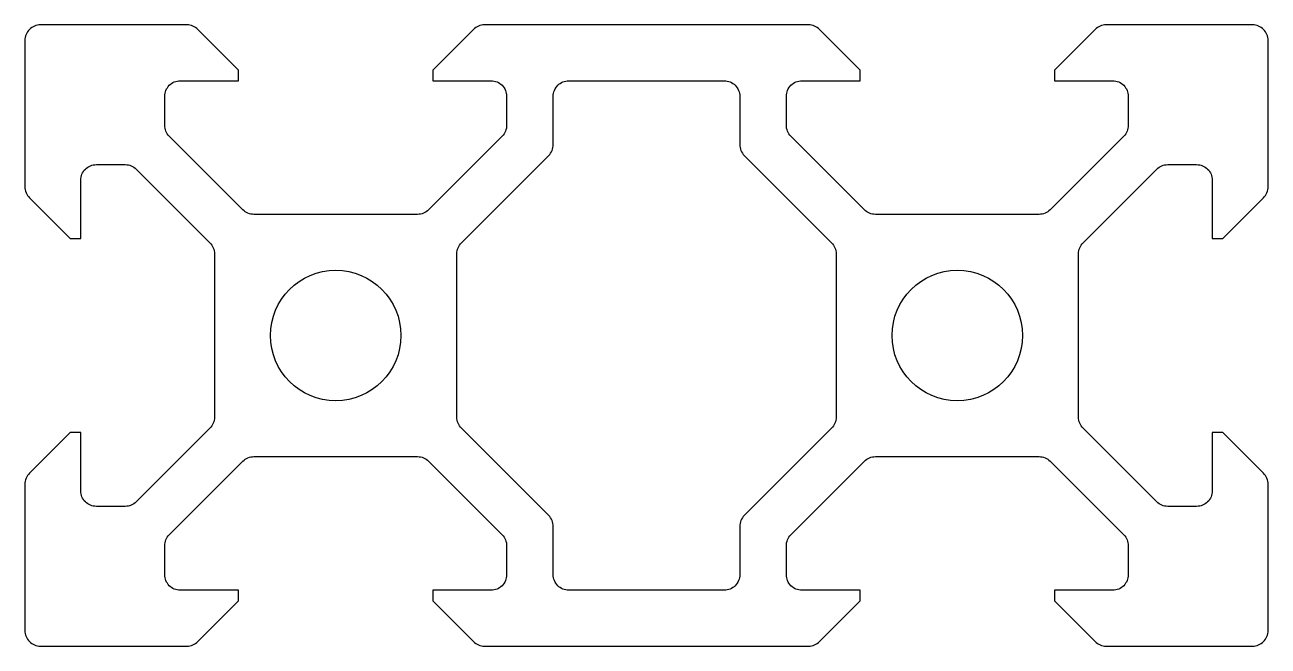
# Model space of a CAD drawing. Header units: millimetres. Extents: x -20 to 20, y -10 to 10.
import ezdxf

# ---------------------------------------------------------------- set-up
doc = ezdxf.new("R2010")
doc.units = ezdxf.units.MM
doc.layers.get('0').update_dxf_attribs({"linetype": 'CONTINUOUS'})

msp = doc.modelspace()

# ---------------------------------------------------------------- linework, layer by layer
for points in [[(5.213, 10), (-5.213, 10, 0.198912), (-5.566, 9.854), (-6.875, 8.545), (-6.875, 8.2), (-5, 8.2, -0.414214), (-4.5, 7.7), (-4.5, 6.768, -0.198912), (-4.646, 6.414), (-7.014, 4.046, -0.198912), (-7.368, 3.9), (-12.632, 3.9, -0.198912), (-12.986, 4.046), (-15.354, 6.414, -0.198912), (-15.5, 6.768), (-15.5, 7.7, -0.414214), (-15, 8.2), (-13.125, 8.2), (-13.125, 8.545), (-14.434, 9.854, 0.198912), (-14.787, 10), (-19.5, 10, 0.414214), (-20, 9.5), (-20, 4.787, 0.198912), (-19.854, 4.434), (-18.545, 3.125), (-18.2, 3.125), (-18.2, 5, -0.414214), (-17.7, 5.5), (-16.768, 5.5, -0.198912), (-16.414, 5.354), (-14.046, 2.986, -0.198912), (-13.9, 2.632), (-13.9, -2.632, -0.198912), (-14.046, -2.986), (-16.414, -5.354, -0.198912), (-16.768, -5.5), (-17.7, -5.5, -0.414214), (-18.2, -5), (-18.2, -3.125), (-18.545, -3.125), (-19.854, -4.434, 0.198912), (-20, -4.787), (-20, -9.5, 0.414214), (-19.5, -10), (-14.787, -10, 0.198912), (-14.434, -9.854), (-13.125, -8.545), (-13.125, -8.2), (-15, -8.2, -0.414214), (-15.5, -7.7), (-15.5, -6.768, -0.198912), (-15.354, -6.414), (-12.986, -4.046, -0.198912), (-12.632, -3.9), (-7.368, -3.9, -0.198912), (-7.014, -4.046), (-4.646, -6.414, -0.198912), (-4.5, -6.768), (-4.5, -7.7, -0.414214), (-5, -8.2), (-6.875, -8.2), (-6.875, -8.545), (-5.566, -9.854, 0.198912), (-5.213, -10), (5.213, -10, 0.198912), (5.566, -9.854), (6.875, -8.545), (6.875, -8.2), (5, -8.2, -0.414214), (4.5, -7.7), (4.5, -6.768, -0.198912), (4.646, -6.414), (7.014, -4.046, -0.198912), (7.368, -3.9), (12.632, -3.9, -0.198912), (12.986, -4.046), (15.354, -6.414, -0.198912), (15.5, -6.768), (15.5, -7.7, -0.414214), (15, -8.2), (13.125, -8.2), (13.125, -8.545), (14.434, -9.854, 0.198912), (14.787, -10), (19.5, -10, 0.414214), (20, -9.5), (20, -4.787, 0.198912), (19.854, -4.434), (18.545, -3.125), (18.2, -3.125), (18.2, -5, -0.414214), (17.7, -5.5), (16.768, -5.5, -0.198912), (16.414, -5.354), (14.046, -2.986, -0.198912), (13.9, -2.632), (13.9, 2.632, -0.198912), (14.046, 2.986), (16.414, 5.354, -0.198912), (16.768, 5.5), (17.7, 5.5, -0.414214), (18.2, 5), (18.2, 3.125), (18.545, 3.125), (19.854, 4.434, 0.198912), (20, 4.787), (20, 9.5, 0.414214), (19.5, 10), (14.787, 10, 0.198912), (14.434, 9.854), (13.125, 8.545), (13.125, 8.2), (15, 8.2, -0.414214), (15.5, 7.7), (15.5, 6.768, -0.198912), (15.354, 6.414), (12.986, 4.046, -0.198912), (12.632, 3.9), (7.368, 3.9, -0.198912), (7.014, 4.046), (4.646, 6.414, -0.198912), (4.5, 6.768), (4.5, 7.7, -0.414214), (5, 8.2), (6.875, 8.2), (6.875, 8.545), (5.566, 9.854, 0.198912)], [(5.213, 10), (-5.213, 10, 0.198912), (-5.566, 9.854), (-6.875, 8.545), (-6.875, 8.2), (-5, 8.2, -0.414214), (-4.5, 7.7), (-4.5, 6.768, -0.198912), (-4.646, 6.414), (-7.014, 4.046, -0.198912), (-7.368, 3.9), (-12.632, 3.9, -0.198912), (-12.986, 4.046), (-15.354, 6.414, -0.198912), (-15.5, 6.768), (-15.5, 7.7, -0.414214), (-15, 8.2), (-13.125, 8.2), (-13.125, 8.545), (-14.434, 9.854, 0.198912), (-14.787, 10), (-19.5, 10, 0.414214), (-20, 9.5), (-20, 4.787, 0.198912), (-19.854, 4.434), (-18.545, 3.125), (-18.2, 3.125), (-18.2, 5, -0.414214), (-17.7, 5.5), (-16.768, 5.5, -0.198912), (-16.414, 5.354), (-14.046, 2.986, -0.198912), (-13.9, 2.632), (-13.9, -2.632, -0.198912), (-14.046, -2.986), (-16.414, -5.354, -0.198912), (-16.768, -5.5), (-17.7, -5.5, -0.414214), (-18.2, -5), (-18.2, -3.125), (-18.545, -3.125), (-19.854, -4.434, 0.198912), (-20, -4.787), (-20, -9.5, 0.414214), (-19.5, -10), (-14.787, -10, 0.198912), (-14.434, -9.854), (-13.125, -8.545), (-13.125, -8.2), (-15, -8.2, -0.414214), (-15.5, -7.7), (-15.5, -6.768, -0.198912), (-15.354, -6.414), (-12.986, -4.046, -0.198912), (-12.632, -3.9), (-7.368, -3.9, -0.198912), (-7.014, -4.046), (-4.646, -6.414, -0.198912), (-4.5, -6.768), (-4.5, -7.7, -0.414214), (-5, -8.2), (-6.875, -8.2), (-6.875, -8.545), (-5.566, -9.854, 0.198912), (-5.213, -10), (5.213, -10, 0.198912), (5.566, -9.854), (6.875, -8.545), (6.875, -8.2), (5, -8.2, -0.414214), (4.5, -7.7), (4.5, -6.768, -0.198912), (4.646, -6.414), (7.014, -4.046, -0.198912), (7.368, -3.9), (12.632, -3.9, -0.198912), (12.986, -4.046), (15.354, -6.414, -0.198912), (15.5, -6.768), (15.5, -7.7, -0.414214), (15, -8.2), (13.125, -8.2), (13.125, -8.545), (14.434, -9.854, 0.198912), (14.787, -10), (19.5, -10, 0.414214), (20, -9.5), (20, -4.787, 0.198912), (19.854, -4.434), (18.545, -3.125), (18.2, -3.125), (18.2, -5, -0.414214), (17.7, -5.5), (16.768, -5.5, -0.198912), (16.414, -5.354), (14.046, -2.986, -0.198912), (13.9, -2.632), (13.9, 2.632, -0.198912), (14.046, 2.986), (16.414, 5.354, -0.198912), (16.768, 5.5), (17.7, 5.5, -0.414214), (18.2, 5), (18.2, 3.125), (18.545, 3.125), (19.854, 4.434, 0.198912), (20, 4.787), (20, 9.5, 0.414214), (19.5, 10), (14.787, 10, 0.198912), (14.434, 9.854), (13.125, 8.545), (13.125, 8.2), (15, 8.2, -0.414214), (15.5, 7.7), (15.5, 6.768, -0.198912), (15.354, 6.414), (12.986, 4.046, -0.198912), (12.632, 3.9), (7.368, 3.9, -0.198912), (7.014, 4.046), (4.646, 6.414, -0.198912), (4.5, 6.768), (4.5, 7.7, -0.414214), (5, 8.2), (6.875, 8.2), (6.875, 8.545), (5.566, 9.854, 0.198912)], [(-3, 6.146), (-3, 7.7, -0.414214), (-2.5, 8.2), (2.5, 8.2, -0.414214), (3, 7.7), (3, 6.146, 0.198912), (3.146, 5.793), (5.954, 2.986, -0.198912), (6.1, 2.632), (6.1, -2.632, -0.198912), (5.954, -2.986), (3.146, -5.793, 0.198912), (3, -6.146), (3, -7.7, -0.414214), (2.5, -8.2), (-2.5, -8.2, -0.414214), (-3, -7.7), (-3, -6.146, 0.198912), (-3.146, -5.793), (-5.954, -2.986, -0.198912), (-6.1, -2.632), (-6.1, 2.632, -0.198912), (-5.954, 2.986), (-3.146, 5.793, 0.198912)], [(-3, 6.146), (-3, 7.7, -0.414214), (-2.5, 8.2), (2.5, 8.2, -0.414214), (3, 7.7), (3, 6.146, 0.198912), (3.146, 5.793), (5.954, 2.986, -0.198912), (6.1, 2.632), (6.1, -2.632, -0.198912), (5.954, -2.986), (3.146, -5.793, 0.198912), (3, -6.146), (3, -7.7, -0.414214), (2.5, -8.2), (-2.5, -8.2, -0.414214), (-3, -7.7), (-3, -6.146, 0.198912), (-3.146, -5.793), (-5.954, -2.986, -0.198912), (-6.1, -2.632), (-6.1, 2.632, -0.198912), (-5.954, 2.986), (-3.146, 5.793, 0.198912)]]:
    msp.add_lwpolyline(points, format="xyb", close=True)
for centre in [(-10, 0), (-10, 0), (10, 0), (10, 0)]:
    msp.add_circle(centre, 2.1)

doc.saveas('drawing.dxf')
